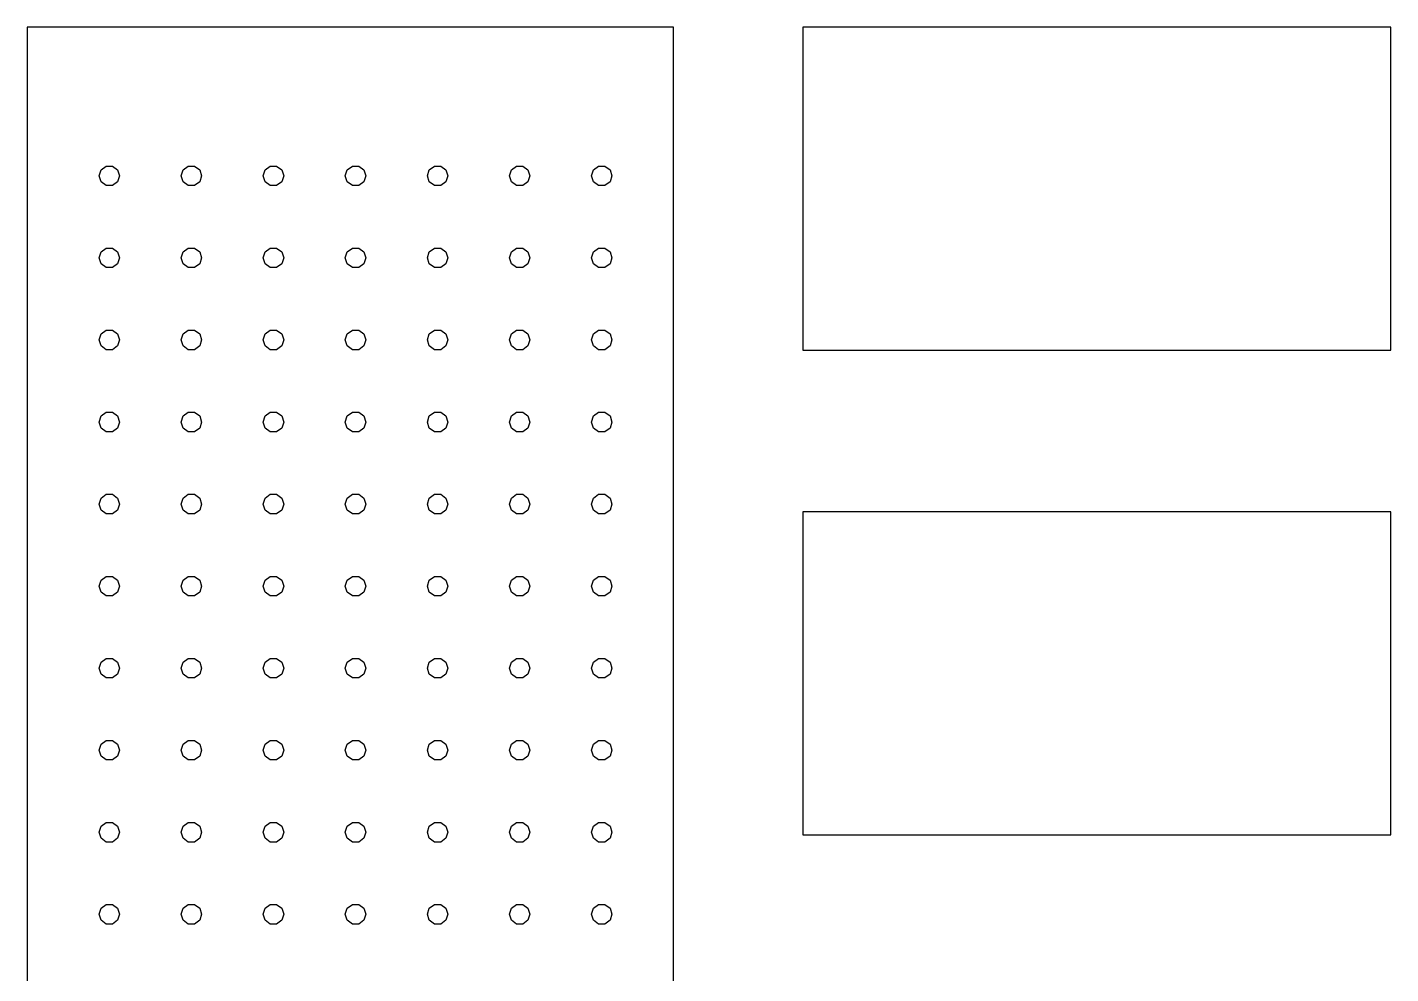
# Model space of a CAD drawing. Header units: metres. Extents: x 0 to 1158, y 0 to 1195.
# Drawn here: x 720 to 1142, y 887 to 1180 of the extents above; entities that cross this region are included whole.
import ezdxf

# ---------------------------------------------------------------- set-up
doc = ezdxf.new("R2010")
doc.units = ezdxf.units.M

msp = doc.modelspace()

# ---------------------------------------------------------------- linework, layer by layer
for p, q in [((920, 1180), (720, 1180)), ((720, 1180), (720, 480)), ((920, 480), (920, 1180)), ((1142, 1180), (960, 1180)), ((960, 1180), (960, 1080)), ((1142, 1080), (1142, 1180)), ((742.225, 1134), (742.831, 1135.87)), ((742.831, 1135.87), (744.419, 1137.02)), ((744.419, 1137.02), (746.381, 1137.02)), ((746.381, 1137.02), (747.969, 1135.87)), ((747.969, 1135.87), (748.575, 1134)), ((767.625, 1134), (768.231, 1135.87)), ((768.231, 1135.87), (769.819, 1137.02)), ((769.819, 1137.02), (771.781, 1137.02)), ((771.781, 1137.02), (773.369, 1135.87)), ((773.369, 1135.87), (773.975, 1134)), ((793.025, 1134), (793.631, 1135.87)), ((793.631, 1135.87), (795.219, 1137.02)), ((795.219, 1137.02), (797.181, 1137.02)), ((797.181, 1137.02), (798.769, 1135.87)), ((798.769, 1135.87), (799.375, 1134)), ((818.425, 1134), (819.031, 1135.87)), ((819.031, 1135.87), (820.619, 1137.02)), ((820.619, 1137.02), (822.581, 1137.02)), ((822.581, 1137.02), (824.169, 1135.87)), ((824.169, 1135.87), (824.775, 1134)), ((843.825, 1134), (844.431, 1135.87)), ((844.431, 1135.87), (846.019, 1137.02)), ((846.019, 1137.02), (847.981, 1137.02)), ((847.981, 1137.02), (849.569, 1135.87)), ((849.569, 1135.87), (850.175, 1134)), ((869.225, 1134), (869.831, 1135.87)), ((869.831, 1135.87), (871.419, 1137.02)), ((871.419, 1137.02), (873.381, 1137.02)), ((873.381, 1137.02), (874.969, 1135.87)), ((874.969, 1135.87), (875.575, 1134)), ((894.625, 1134), (895.231, 1135.87)), ((895.231, 1135.87), (896.819, 1137.02)), ((896.819, 1137.02), (898.781, 1137.02)), ((898.781, 1137.02), (900.369, 1135.87)), ((900.369, 1135.87), (900.975, 1134)), ((742.831, 1132.13), (742.225, 1134)), ((744.419, 1130.98), (742.831, 1132.13)), ((746.381, 1130.98), (744.419, 1130.98)), ((747.969, 1132.13), (746.381, 1130.98)), ((748.575, 1134), (747.969, 1132.13)), ((768.231, 1132.13), (767.625, 1134)), ((769.819, 1130.98), (768.231, 1132.13)), ((771.781, 1130.98), (769.819, 1130.98)), ((773.369, 1132.13), (771.781, 1130.98)), ((773.975, 1134), (773.369, 1132.13)), ((793.631, 1132.13), (793.025, 1134)), ((795.219, 1130.98), (793.631, 1132.13)), ((797.181, 1130.98), (795.219, 1130.98)), ((798.769, 1132.13), (797.181, 1130.98)), ((799.375, 1134), (798.769, 1132.13)), ((819.031, 1132.13), (818.425, 1134)), ((820.619, 1130.98), (819.031, 1132.13)), ((822.581, 1130.98), (820.619, 1130.98)), ((824.169, 1132.13), (822.581, 1130.98)), ((824.775, 1134), (824.169, 1132.13)), ((844.431, 1132.13), (843.825, 1134)), ((846.019, 1130.98), (844.431, 1132.13)), ((847.981, 1130.98), (846.019, 1130.98)), ((849.569, 1132.13), (847.981, 1130.98)), ((850.175, 1134), (849.569, 1132.13)), ((869.831, 1132.13), (869.225, 1134)), ((871.419, 1130.98), (869.831, 1132.13)), ((873.381, 1130.98), (871.419, 1130.98)), ((874.969, 1132.13), (873.381, 1130.98)), ((875.575, 1134), (874.969, 1132.13)), ((895.231, 1132.13), (894.625, 1134)), ((896.819, 1130.98), (895.231, 1132.13)), ((898.781, 1130.98), (896.819, 1130.98)), ((900.369, 1132.13), (898.781, 1130.98)), ((900.975, 1134), (900.369, 1132.13)), ((742.225, 1108.6), (742.831, 1110.47)), ((742.831, 1110.47), (744.419, 1111.62)), ((744.419, 1111.62), (746.381, 1111.62)), ((746.381, 1111.62), (747.969, 1110.47)), ((747.969, 1110.47), (748.575, 1108.6)), ((767.625, 1108.6), (768.231, 1110.47)), ((768.231, 1110.47), (769.819, 1111.62)), ((769.819, 1111.62), (771.781, 1111.62)), ((771.781, 1111.62), (773.369, 1110.47)), ((773.369, 1110.47), (773.975, 1108.6)), ((793.025, 1108.6), (793.631, 1110.47)), ((793.631, 1110.47), (795.219, 1111.62)), ((795.219, 1111.62), (797.181, 1111.62)), ((797.181, 1111.62), (798.769, 1110.47)), ((798.769, 1110.47), (799.375, 1108.6)), ((818.425, 1108.6), (819.031, 1110.47)), ((819.031, 1110.47), (820.619, 1111.62)), ((820.619, 1111.62), (822.581, 1111.62)), ((822.581, 1111.62), (824.169, 1110.47)), ((824.169, 1110.47), (824.775, 1108.6)), ((843.825, 1108.6), (844.431, 1110.47)), ((844.431, 1110.47), (846.019, 1111.62)), ((846.019, 1111.62), (847.981, 1111.62)), ((847.981, 1111.62), (849.569, 1110.47)), ((849.569, 1110.47), (850.175, 1108.6)), ((869.225, 1108.6), (869.831, 1110.47)), ((869.831, 1110.47), (871.419, 1111.62)), ((871.419, 1111.62), (873.381, 1111.62)), ((873.381, 1111.62), (874.969, 1110.47)), ((874.969, 1110.47), (875.575, 1108.6)), ((894.625, 1108.6), (895.231, 1110.47)), ((895.231, 1110.47), (896.819, 1111.62)), ((896.819, 1111.62), (898.781, 1111.62)), ((898.781, 1111.62), (900.369, 1110.47)), ((900.369, 1110.47), (900.975, 1108.6)), ((742.831, 1106.73), (742.225, 1108.6)), ((744.419, 1105.58), (742.831, 1106.73)), ((747.969, 1106.73), (746.381, 1105.58)), ((748.575, 1108.6), (747.969, 1106.73)), ((768.231, 1106.73), (767.625, 1108.6)), ((769.819, 1105.58), (768.231, 1106.73)), ((773.369, 1106.73), (771.781, 1105.58)), ((773.975, 1108.6), (773.369, 1106.73)), ((793.631, 1106.73), (793.025, 1108.6)), ((795.219, 1105.58), (793.631, 1106.73)), ((798.769, 1106.73), (797.181, 1105.58)), ((799.375, 1108.6), (798.769, 1106.73)), ((819.031, 1106.73), (818.425, 1108.6)), ((820.619, 1105.58), (819.031, 1106.73)), ((824.169, 1106.73), (822.581, 1105.58)), ((824.775, 1108.6), (824.169, 1106.73)), ((844.431, 1106.73), (843.825, 1108.6)), ((846.019, 1105.58), (844.431, 1106.73)), ((849.569, 1106.73), (847.981, 1105.58)), ((850.175, 1108.6), (849.569, 1106.73)), ((869.831, 1106.73), (869.225, 1108.6)), ((871.419, 1105.58), (869.831, 1106.73)), ((874.969, 1106.73), (873.381, 1105.58)), ((875.575, 1108.6), (874.969, 1106.73)), ((895.231, 1106.73), (894.625, 1108.6)), ((896.819, 1105.58), (895.231, 1106.73)), ((900.369, 1106.73), (898.781, 1105.58)), ((900.975, 1108.6), (900.369, 1106.73)), ((746.381, 1105.58), (744.419, 1105.58)), ((771.781, 1105.58), (769.819, 1105.58)), ((797.181, 1105.58), (795.219, 1105.58)), ((822.581, 1105.58), (820.619, 1105.58)), ((847.981, 1105.58), (846.019, 1105.58)), ((873.381, 1105.58), (871.419, 1105.58)), ((898.781, 1105.58), (896.819, 1105.58)), ((742.225, 1083.2), (742.831, 1085.07)), ((742.831, 1085.07), (744.419, 1086.22)), ((744.419, 1086.22), (746.381, 1086.22)), ((746.381, 1086.22), (747.969, 1085.07)), ((747.969, 1085.07), (748.575, 1083.2)), ((767.625, 1083.2), (768.231, 1085.07)), ((768.231, 1085.07), (769.819, 1086.22)), ((769.819, 1086.22), (771.781, 1086.22)), ((771.781, 1086.22), (773.369, 1085.07)), ((773.369, 1085.07), (773.975, 1083.2)), ((793.025, 1083.2), (793.631, 1085.07)), ((793.631, 1085.07), (795.219, 1086.22)), ((795.219, 1086.22), (797.181, 1086.22)), ((797.181, 1086.22), (798.769, 1085.07)), ((798.769, 1085.07), (799.375, 1083.2)), ((818.425, 1083.2), (819.031, 1085.07)), ((819.031, 1085.07), (820.619, 1086.22)), ((820.619, 1086.22), (822.581, 1086.22)), ((822.581, 1086.22), (824.169, 1085.07)), ((824.169, 1085.07), (824.775, 1083.2)), ((843.825, 1083.2), (844.431, 1085.07)), ((844.431, 1085.07), (846.019, 1086.22)), ((846.019, 1086.22), (847.981, 1086.22)), ((847.981, 1086.22), (849.569, 1085.07)), ((849.569, 1085.07), (850.175, 1083.2)), ((869.225, 1083.2), (869.831, 1085.07)), ((869.831, 1085.07), (871.419, 1086.22)), ((871.419, 1086.22), (873.381, 1086.22)), ((873.381, 1086.22), (874.969, 1085.07)), ((874.969, 1085.07), (875.575, 1083.2)), ((894.625, 1083.2), (895.231, 1085.07)), ((895.231, 1085.07), (896.819, 1086.22)), ((896.819, 1086.22), (898.781, 1086.22)), ((898.781, 1086.22), (900.369, 1085.07)), ((900.369, 1085.07), (900.975, 1083.2)), ((742.831, 1081.33), (742.225, 1083.2)), ((744.419, 1080.18), (742.831, 1081.33)), ((747.969, 1081.33), (746.381, 1080.18)), ((748.575, 1083.2), (747.969, 1081.33)), ((768.231, 1081.33), (767.625, 1083.2)), ((769.819, 1080.18), (768.231, 1081.33)), ((773.369, 1081.33), (771.781, 1080.18)), ((773.975, 1083.2), (773.369, 1081.33)), ((793.631, 1081.33), (793.025, 1083.2)), ((795.219, 1080.18), (793.631, 1081.33)), ((798.769, 1081.33), (797.181, 1080.18)), ((799.375, 1083.2), (798.769, 1081.33)), ((819.031, 1081.33), (818.425, 1083.2)), ((820.619, 1080.18), (819.031, 1081.33)), ((824.169, 1081.33), (822.581, 1080.18)), ((824.775, 1083.2), (824.169, 1081.33)), ((844.431, 1081.33), (843.825, 1083.2)), ((846.019, 1080.18), (844.431, 1081.33)), ((849.569, 1081.33), (847.981, 1080.18)), ((850.175, 1083.2), (849.569, 1081.33)), ((869.831, 1081.33), (869.225, 1083.2)), ((871.419, 1080.18), (869.831, 1081.33)), ((874.969, 1081.33), (873.381, 1080.18)), ((875.575, 1083.2), (874.969, 1081.33)), ((895.231, 1081.33), (894.625, 1083.2)), ((896.819, 1080.18), (895.231, 1081.33)), ((900.369, 1081.33), (898.781, 1080.18)), ((900.975, 1083.2), (900.369, 1081.33)), ((746.381, 1080.18), (744.419, 1080.18)), ((771.781, 1080.18), (769.819, 1080.18)), ((797.181, 1080.18), (795.219, 1080.18)), ((822.581, 1080.18), (820.619, 1080.18)), ((847.981, 1080.18), (846.019, 1080.18)), ((873.381, 1080.18), (871.419, 1080.18)), ((898.781, 1080.18), (896.819, 1080.18)), ((960, 1080), (1142, 1080)), ((742.225, 1057.8), (742.831, 1059.67)), ((742.831, 1059.67), (744.419, 1060.82)), ((744.419, 1060.82), (746.381, 1060.82)), ((746.381, 1060.82), (747.969, 1059.67)), ((747.969, 1059.67), (748.575, 1057.8)), ((767.625, 1057.8), (768.231, 1059.67)), ((768.231, 1059.67), (769.819, 1060.82)), ((769.819, 1060.82), (771.781, 1060.82)), ((771.781, 1060.82), (773.369, 1059.67)), ((773.369, 1059.67), (773.975, 1057.8)), ((793.025, 1057.8), (793.631, 1059.67)), ((793.631, 1059.67), (795.219, 1060.82)), ((795.219, 1060.82), (797.181, 1060.82)), ((797.181, 1060.82), (798.769, 1059.67)), ((798.769, 1059.67), (799.375, 1057.8)), ((818.425, 1057.8), (819.031, 1059.67)), ((819.031, 1059.67), (820.619, 1060.82)), ((820.619, 1060.82), (822.581, 1060.82)), ((822.581, 1060.82), (824.169, 1059.67)), ((824.169, 1059.67), (824.775, 1057.8)), ((843.825, 1057.8), (844.431, 1059.67)), ((844.431, 1059.67), (846.019, 1060.82)), ((846.019, 1060.82), (847.981, 1060.82)), ((847.981, 1060.82), (849.569, 1059.67)), ((849.569, 1059.67), (850.175, 1057.8)), ((869.225, 1057.8), (869.831, 1059.67)), ((869.831, 1059.67), (871.419, 1060.82)), ((871.419, 1060.82), (873.381, 1060.82)), ((873.381, 1060.82), (874.969, 1059.67)), ((874.969, 1059.67), (875.575, 1057.8)), ((894.625, 1057.8), (895.231, 1059.67)), ((895.231, 1059.67), (896.819, 1060.82)), ((896.819, 1060.82), (898.781, 1060.82)), ((898.781, 1060.82), (900.369, 1059.67)), ((900.369, 1059.67), (900.975, 1057.8)), ((742.831, 1055.93), (742.225, 1057.8)), ((744.419, 1054.78), (742.831, 1055.93)), ((747.969, 1055.93), (746.381, 1054.78)), ((748.575, 1057.8), (747.969, 1055.93)), ((768.231, 1055.93), (767.625, 1057.8)), ((769.819, 1054.78), (768.231, 1055.93)), ((773.369, 1055.93), (771.781, 1054.78)), ((773.975, 1057.8), (773.369, 1055.93)), ((793.631, 1055.93), (793.025, 1057.8)), ((795.219, 1054.78), (793.631, 1055.93)), ((798.769, 1055.93), (797.181, 1054.78)), ((799.375, 1057.8), (798.769, 1055.93)), ((819.031, 1055.93), (818.425, 1057.8)), ((820.619, 1054.78), (819.031, 1055.93)), ((824.169, 1055.93), (822.581, 1054.78)), ((824.775, 1057.8), (824.169, 1055.93)), ((844.431, 1055.93), (843.825, 1057.8)), ((846.019, 1054.78), (844.431, 1055.93)), ((849.569, 1055.93), (847.981, 1054.78)), ((850.175, 1057.8), (849.569, 1055.93)), ((869.831, 1055.93), (869.225, 1057.8)), ((871.419, 1054.78), (869.831, 1055.93)), ((874.969, 1055.93), (873.381, 1054.78)), ((875.575, 1057.8), (874.969, 1055.93)), ((895.231, 1055.93), (894.625, 1057.8)), ((896.819, 1054.78), (895.231, 1055.93)), ((900.369, 1055.93), (898.781, 1054.78)), ((900.975, 1057.8), (900.369, 1055.93)), ((746.381, 1054.78), (744.419, 1054.78)), ((771.781, 1054.78), (769.819, 1054.78)), ((797.181, 1054.78), (795.219, 1054.78)), ((822.581, 1054.78), (820.619, 1054.78)), ((847.981, 1054.78), (846.019, 1054.78)), ((873.381, 1054.78), (871.419, 1054.78)), ((898.781, 1054.78), (896.819, 1054.78)), ((742.225, 1032.4), (742.831, 1034.27)), ((742.831, 1034.27), (744.419, 1035.42)), ((744.419, 1035.42), (746.381, 1035.42)), ((746.381, 1035.42), (747.969, 1034.27)), ((747.969, 1034.27), (748.575, 1032.4)), ((767.625, 1032.4), (768.231, 1034.27)), ((768.231, 1034.27), (769.819, 1035.42)), ((769.819, 1035.42), (771.781, 1035.42)), ((771.781, 1035.42), (773.369, 1034.27)), ((773.369, 1034.27), (773.975, 1032.4)), ((793.025, 1032.4), (793.631, 1034.27)), ((793.631, 1034.27), (795.219, 1035.42)), ((795.219, 1035.42), (797.181, 1035.42)), ((797.181, 1035.42), (798.769, 1034.27)), ((798.769, 1034.27), (799.375, 1032.4)), ((818.425, 1032.4), (819.031, 1034.27)), ((819.031, 1034.27), (820.619, 1035.42)), ((820.619, 1035.42), (822.581, 1035.42)), ((822.581, 1035.42), (824.169, 1034.27)), ((824.169, 1034.27), (824.775, 1032.4)), ((843.825, 1032.4), (844.431, 1034.27)), ((844.431, 1034.27), (846.019, 1035.42)), ((846.019, 1035.42), (847.981, 1035.42)), ((847.981, 1035.42), (849.569, 1034.27)), ((849.569, 1034.27), (850.175, 1032.4)), ((869.225, 1032.4), (869.831, 1034.27)), ((869.831, 1034.27), (871.419, 1035.42)), ((871.419, 1035.42), (873.381, 1035.42)), ((873.381, 1035.42), (874.969, 1034.27)), ((874.969, 1034.27), (875.575, 1032.4)), ((894.625, 1032.4), (895.231, 1034.27)), ((895.231, 1034.27), (896.819, 1035.42)), ((896.819, 1035.42), (898.781, 1035.42)), ((898.781, 1035.42), (900.369, 1034.27)), ((900.369, 1034.27), (900.975, 1032.4)), ((742.831, 1030.53), (742.225, 1032.4)), ((744.419, 1029.38), (742.831, 1030.53)), ((747.969, 1030.53), (746.381, 1029.38)), ((748.575, 1032.4), (747.969, 1030.53)), ((768.231, 1030.53), (767.625, 1032.4)), ((769.819, 1029.38), (768.231, 1030.53)), ((773.369, 1030.53), (771.781, 1029.38)), ((773.975, 1032.4), (773.369, 1030.53)), ((793.631, 1030.53), (793.025, 1032.4)), ((795.219, 1029.38), (793.631, 1030.53)), ((798.769, 1030.53), (797.181, 1029.38)), ((799.375, 1032.4), (798.769, 1030.53)), ((819.031, 1030.53), (818.425, 1032.4)), ((820.619, 1029.38), (819.031, 1030.53)), ((824.169, 1030.53), (822.581, 1029.38)), ((824.775, 1032.4), (824.169, 1030.53)), ((844.431, 1030.53), (843.825, 1032.4)), ((846.019, 1029.38), (844.431, 1030.53)), ((849.569, 1030.53), (847.981, 1029.38)), ((850.175, 1032.4), (849.569, 1030.53)), ((869.831, 1030.53), (869.225, 1032.4)), ((871.419, 1029.38), (869.831, 1030.53)), ((874.969, 1030.53), (873.381, 1029.38)), ((875.575, 1032.4), (874.969, 1030.53)), ((895.231, 1030.53), (894.625, 1032.4)), ((896.819, 1029.38), (895.231, 1030.53)), ((900.369, 1030.53), (898.781, 1029.38)), ((900.975, 1032.4), (900.369, 1030.53)), ((1142, 1030), (960, 1030)), ((960, 1030), (960, 930)), ((1142, 930), (1142, 1030)), ((746.381, 1029.38), (744.419, 1029.38)), ((771.781, 1029.38), (769.819, 1029.38)), ((797.181, 1029.38), (795.219, 1029.38)), ((822.581, 1029.38), (820.619, 1029.38)), ((847.981, 1029.38), (846.019, 1029.38)), ((873.381, 1029.38), (871.419, 1029.38)), ((898.781, 1029.38), (896.819, 1029.38)), ((742.225, 1007), (742.831, 1008.87)), ((742.831, 1008.87), (744.419, 1010.02)), ((744.419, 1010.02), (746.381, 1010.02)), ((746.381, 1010.02), (747.969, 1008.87)), ((747.969, 1008.87), (748.575, 1007)), ((767.625, 1007), (768.231, 1008.87)), ((768.231, 1008.87), (769.819, 1010.02)), ((769.819, 1010.02), (771.781, 1010.02)), ((771.781, 1010.02), (773.369, 1008.87)), ((773.369, 1008.87), (773.975, 1007)), ((793.025, 1007), (793.631, 1008.87)), ((793.631, 1008.87), (795.219, 1010.02)), ((795.219, 1010.02), (797.181, 1010.02)), ((797.181, 1010.02), (798.769, 1008.87)), ((798.769, 1008.87), (799.375, 1007)), ((818.425, 1007), (819.031, 1008.87)), ((819.031, 1008.87), (820.619, 1010.02)), ((820.619, 1010.02), (822.581, 1010.02)), ((822.581, 1010.02), (824.169, 1008.87)), ((824.169, 1008.87), (824.775, 1007)), ((843.825, 1007), (844.431, 1008.87)), ((844.431, 1008.87), (846.019, 1010.02)), ((846.019, 1010.02), (847.981, 1010.02)), ((847.981, 1010.02), (849.569, 1008.87)), ((849.569, 1008.87), (850.175, 1007)), ((869.225, 1007), (869.831, 1008.87)), ((869.831, 1008.87), (871.419, 1010.02)), ((871.419, 1010.02), (873.381, 1010.02)), ((873.381, 1010.02), (874.969, 1008.87)), ((874.969, 1008.87), (875.575, 1007)), ((894.625, 1007), (895.231, 1008.87)), ((895.231, 1008.87), (896.819, 1010.02)), ((896.819, 1010.02), (898.781, 1010.02)), ((898.781, 1010.02), (900.369, 1008.87)), ((900.369, 1008.87), (900.975, 1007)), ((742.831, 1005.13), (742.225, 1007)), ((744.419, 1003.98), (742.831, 1005.13)), ((747.969, 1005.13), (746.381, 1003.98)), ((748.575, 1007), (747.969, 1005.13)), ((768.231, 1005.13), (767.625, 1007)), ((769.819, 1003.98), (768.231, 1005.13)), ((773.369, 1005.13), (771.781, 1003.98)), ((773.975, 1007), (773.369, 1005.13)), ((793.631, 1005.13), (793.025, 1007)), ((795.219, 1003.98), (793.631, 1005.13)), ((798.769, 1005.13), (797.181, 1003.98)), ((799.375, 1007), (798.769, 1005.13)), ((819.031, 1005.13), (818.425, 1007)), ((820.619, 1003.98), (819.031, 1005.13)), ((824.169, 1005.13), (822.581, 1003.98)), ((824.775, 1007), (824.169, 1005.13)), ((844.431, 1005.13), (843.825, 1007)), ((846.019, 1003.98), (844.431, 1005.13)), ((849.569, 1005.13), (847.981, 1003.98)), ((850.175, 1007), (849.569, 1005.13)), ((869.831, 1005.13), (869.225, 1007)), ((871.419, 1003.98), (869.831, 1005.13)), ((874.969, 1005.13), (873.381, 1003.98)), ((875.575, 1007), (874.969, 1005.13)), ((895.231, 1005.13), (894.625, 1007)), ((896.819, 1003.98), (895.231, 1005.13)), ((900.369, 1005.13), (898.781, 1003.98)), ((900.975, 1007), (900.369, 1005.13)), ((746.381, 1003.98), (744.419, 1003.98)), ((771.781, 1003.98), (769.819, 1003.98)), ((797.181, 1003.98), (795.219, 1003.98)), ((822.581, 1003.98), (820.619, 1003.98)), ((847.981, 1003.98), (846.019, 1003.98)), ((873.381, 1003.98), (871.419, 1003.98)), ((898.781, 1003.98), (896.819, 1003.98)), ((742.225, 981.6), (742.831, 983.466)), ((742.831, 983.466), (744.419, 984.62)), ((744.419, 984.62), (746.381, 984.62)), ((746.381, 984.62), (747.969, 983.466)), ((747.969, 983.466), (748.575, 981.6)), ((767.625, 981.6), (768.231, 983.466)), ((768.231, 983.466), (769.819, 984.62)), ((769.819, 984.62), (771.781, 984.62)), ((771.781, 984.62), (773.369, 983.466)), ((773.369, 983.466), (773.975, 981.6)), ((793.025, 981.6), (793.631, 983.466)), ((793.631, 983.466), (795.219, 984.62)), ((795.219, 984.62), (797.181, 984.62)), ((797.181, 984.62), (798.769, 983.466)), ((798.769, 983.466), (799.375, 981.6)), ((818.425, 981.6), (819.031, 983.466)), ((819.031, 983.466), (820.619, 984.62)), ((820.619, 984.62), (822.581, 984.62)), ((822.581, 984.62), (824.169, 983.466)), ((824.169, 983.466), (824.775, 981.6)), ((843.825, 981.6), (844.431, 983.466)), ((844.431, 983.466), (846.019, 984.62)), ((846.019, 984.62), (847.981, 984.62)), ((847.981, 984.62), (849.569, 983.466)), ((849.569, 983.466), (850.175, 981.6)), ((869.225, 981.6), (869.831, 983.466)), ((869.831, 983.466), (871.419, 984.62)), ((871.419, 984.62), (873.381, 984.62)), ((873.381, 984.62), (874.969, 983.466)), ((874.969, 983.466), (875.575, 981.6)), ((894.625, 981.6), (895.231, 983.466)), ((895.231, 983.466), (896.819, 984.62)), ((896.819, 984.62), (898.781, 984.62)), ((898.781, 984.62), (900.369, 983.466)), ((900.369, 983.466), (900.975, 981.6)), ((742.831, 979.734), (742.225, 981.6)), ((744.419, 978.58), (742.831, 979.734)), ((747.969, 979.734), (746.381, 978.58)), ((748.575, 981.6), (747.969, 979.734)), ((768.231, 979.734), (767.625, 981.6)), ((769.819, 978.58), (768.231, 979.734)), ((773.369, 979.734), (771.781, 978.58)), ((773.975, 981.6), (773.369, 979.734)), ((793.631, 979.734), (793.025, 981.6)), ((795.219, 978.58), (793.631, 979.734)), ((798.769, 979.734), (797.181, 978.58)), ((799.375, 981.6), (798.769, 979.734)), ((819.031, 979.734), (818.425, 981.6)), ((820.619, 978.58), (819.031, 979.734)), ((824.169, 979.734), (822.581, 978.58)), ((824.775, 981.6), (824.169, 979.734)), ((844.431, 979.734), (843.825, 981.6)), ((846.019, 978.58), (844.431, 979.734)), ((849.569, 979.734), (847.981, 978.58)), ((850.175, 981.6), (849.569, 979.734)), ((869.831, 979.734), (869.225, 981.6)), ((871.419, 978.58), (869.831, 979.734)), ((874.969, 979.734), (873.381, 978.58)), ((875.575, 981.6), (874.969, 979.734)), ((895.231, 979.734), (894.625, 981.6)), ((896.819, 978.58), (895.231, 979.734)), ((900.369, 979.734), (898.781, 978.58)), ((900.975, 981.6), (900.369, 979.734)), ((746.381, 978.58), (744.419, 978.58)), ((771.781, 978.58), (769.819, 978.58)), ((797.181, 978.58), (795.219, 978.58)), ((822.581, 978.58), (820.619, 978.58)), ((847.981, 978.58), (846.019, 978.58)), ((873.381, 978.58), (871.419, 978.58)), ((898.781, 978.58), (896.819, 978.58)), ((742.225, 956.2), (742.831, 958.066)), ((742.831, 958.066), (744.419, 959.22)), ((744.419, 959.22), (746.381, 959.22)), ((746.381, 959.22), (747.969, 958.066)), ((747.969, 958.066), (748.575, 956.2)), ((767.625, 956.2), (768.231, 958.066)), ((768.231, 958.066), (769.819, 959.22)), ((769.819, 959.22), (771.781, 959.22)), ((771.781, 959.22), (773.369, 958.066)), ((773.369, 958.066), (773.975, 956.2)), ((793.025, 956.2), (793.631, 958.066)), ((793.631, 958.066), (795.219, 959.22)), ((795.219, 959.22), (797.181, 959.22)), ((797.181, 959.22), (798.769, 958.066)), ((798.769, 958.066), (799.375, 956.2)), ((818.425, 956.2), (819.031, 958.066)), ((819.031, 958.066), (820.619, 959.22)), ((820.619, 959.22), (822.581, 959.22)), ((822.581, 959.22), (824.169, 958.066)), ((824.169, 958.066), (824.775, 956.2)), ((843.825, 956.2), (844.431, 958.066)), ((844.431, 958.066), (846.019, 959.22)), ((846.019, 959.22), (847.981, 959.22)), ((847.981, 959.22), (849.569, 958.066)), ((849.569, 958.066), (850.175, 956.2)), ((869.225, 956.2), (869.831, 958.066)), ((869.831, 958.066), (871.419, 959.22)), ((871.419, 959.22), (873.381, 959.22)), ((873.381, 959.22), (874.969, 958.066)), ((874.969, 958.066), (875.575, 956.2)), ((894.625, 956.2), (895.231, 958.066)), ((895.231, 958.066), (896.819, 959.22)), ((896.819, 959.22), (898.781, 959.22)), ((898.781, 959.22), (900.369, 958.066)), ((900.369, 958.066), (900.975, 956.2)), ((742.831, 954.334), (742.225, 956.2)), ((744.419, 953.18), (742.831, 954.334)), ((747.969, 954.334), (746.381, 953.18)), ((748.575, 956.2), (747.969, 954.334)), ((768.231, 954.334), (767.625, 956.2)), ((769.819, 953.18), (768.231, 954.334)), ((773.369, 954.334), (771.781, 953.18)), ((773.975, 956.2), (773.369, 954.334)), ((793.631, 954.334), (793.025, 956.2)), ((795.219, 953.18), (793.631, 954.334)), ((798.769, 954.334), (797.181, 953.18)), ((799.375, 956.2), (798.769, 954.334)), ((819.031, 954.334), (818.425, 956.2)), ((820.619, 953.18), (819.031, 954.334)), ((824.169, 954.334), (822.581, 953.18)), ((824.775, 956.2), (824.169, 954.334)), ((844.431, 954.334), (843.825, 956.2)), ((846.019, 953.18), (844.431, 954.334)), ((849.569, 954.334), (847.981, 953.18)), ((850.175, 956.2), (849.569, 954.334)), ((869.831, 954.334), (869.225, 956.2)), ((871.419, 953.18), (869.831, 954.334)), ((874.969, 954.334), (873.381, 953.18)), ((875.575, 956.2), (874.969, 954.334)), ((895.231, 954.334), (894.625, 956.2)), ((896.819, 953.18), (895.231, 954.334)), ((900.369, 954.334), (898.781, 953.18)), ((900.975, 956.2), (900.369, 954.334)), ((746.381, 953.18), (744.419, 953.18)), ((771.781, 953.18), (769.819, 953.18)), ((797.181, 953.18), (795.219, 953.18)), ((822.581, 953.18), (820.619, 953.18)), ((847.981, 953.18), (846.019, 953.18)), ((873.381, 953.18), (871.419, 953.18)), ((898.781, 953.18), (896.819, 953.18)), ((742.225, 930.8), (742.831, 932.666)), ((742.831, 932.666), (744.419, 933.82)), ((744.419, 933.82), (746.381, 933.82)), ((746.381, 933.82), (747.969, 932.666)), ((747.969, 932.666), (748.575, 930.8)), ((767.625, 930.8), (768.231, 932.666)), ((768.231, 932.666), (769.819, 933.82)), ((769.819, 933.82), (771.781, 933.82)), ((771.781, 933.82), (773.369, 932.666)), ((773.369, 932.666), (773.975, 930.8)), ((793.025, 930.8), (793.631, 932.666)), ((793.631, 932.666), (795.219, 933.82)), ((795.219, 933.82), (797.181, 933.82)), ((797.181, 933.82), (798.769, 932.666)), ((798.769, 932.666), (799.375, 930.8)), ((818.425, 930.8), (819.031, 932.666)), ((819.031, 932.666), (820.619, 933.82)), ((820.619, 933.82), (822.581, 933.82)), ((822.581, 933.82), (824.169, 932.666)), ((824.169, 932.666), (824.775, 930.8)), ((843.825, 930.8), (844.431, 932.666)), ((844.431, 932.666), (846.019, 933.82)), ((846.019, 933.82), (847.981, 933.82)), ((847.981, 933.82), (849.569, 932.666)), ((849.569, 932.666), (850.175, 930.8)), ((869.225, 930.8), (869.831, 932.666)), ((869.831, 932.666), (871.419, 933.82)), ((871.419, 933.82), (873.381, 933.82)), ((873.381, 933.82), (874.969, 932.666)), ((874.969, 932.666), (875.575, 930.8)), ((894.625, 930.8), (895.231, 932.666)), ((895.231, 932.666), (896.819, 933.82)), ((896.819, 933.82), (898.781, 933.82)), ((898.781, 933.82), (900.369, 932.666)), ((900.369, 932.666), (900.975, 930.8)), ((742.831, 928.934), (742.225, 930.8)), ((744.419, 927.78), (742.831, 928.934)), ((747.969, 928.934), (746.381, 927.78)), ((748.575, 930.8), (747.969, 928.934)), ((768.231, 928.934), (767.625, 930.8)), ((769.819, 927.78), (768.231, 928.934)), ((773.369, 928.934), (771.781, 927.78)), ((773.975, 930.8), (773.369, 928.934)), ((793.631, 928.934), (793.025, 930.8)), ((795.219, 927.78), (793.631, 928.934)), ((798.769, 928.934), (797.181, 927.78)), ((799.375, 930.8), (798.769, 928.934)), ((819.031, 928.934), (818.425, 930.8)), ((820.619, 927.78), (819.031, 928.934)), ((824.169, 928.934), (822.581, 927.78)), ((824.775, 930.8), (824.169, 928.934)), ((844.431, 928.934), (843.825, 930.8)), ((846.019, 927.78), (844.431, 928.934)), ((849.569, 928.934), (847.981, 927.78)), ((850.175, 930.8), (849.569, 928.934)), ((869.831, 928.934), (869.225, 930.8)), ((871.419, 927.78), (869.831, 928.934)), ((874.969, 928.934), (873.381, 927.78)), ((875.575, 930.8), (874.969, 928.934)), ((895.231, 928.934), (894.625, 930.8)), ((896.819, 927.78), (895.231, 928.934)), ((900.369, 928.934), (898.781, 927.78)), ((900.975, 930.8), (900.369, 928.934)), ((960, 930), (1142, 930)), ((746.381, 927.78), (744.419, 927.78)), ((771.781, 927.78), (769.819, 927.78)), ((797.181, 927.78), (795.219, 927.78)), ((822.581, 927.78), (820.619, 927.78)), ((847.981, 927.78), (846.019, 927.78)), ((873.381, 927.78), (871.419, 927.78)), ((898.781, 927.78), (896.819, 927.78)), ((742.831, 907.266), (744.419, 908.42)), ((744.419, 908.42), (746.381, 908.42)), ((746.381, 908.42), (747.969, 907.266)), ((768.231, 907.266), (769.819, 908.42)), ((769.819, 908.42), (771.781, 908.42)), ((771.781, 908.42), (773.369, 907.266)), ((793.631, 907.266), (795.219, 908.42)), ((795.219, 908.42), (797.181, 908.42)), ((797.181, 908.42), (798.769, 907.266)), ((819.031, 907.266), (820.619, 908.42)), ((820.619, 908.42), (822.581, 908.42)), ((822.581, 908.42), (824.169, 907.266)), ((844.431, 907.266), (846.019, 908.42)), ((846.019, 908.42), (847.981, 908.42)), ((847.981, 908.42), (849.569, 907.266)), ((869.831, 907.266), (871.419, 908.42)), ((871.419, 908.42), (873.381, 908.42)), ((873.381, 908.42), (874.969, 907.266)), ((895.231, 907.266), (896.819, 908.42)), ((896.819, 908.42), (898.781, 908.42)), ((898.781, 908.42), (900.369, 907.266)), ((742.225, 905.4), (742.831, 907.266)), ((742.831, 903.534), (742.225, 905.4)), ((744.419, 902.38), (742.831, 903.534)), ((747.969, 903.534), (746.381, 902.38)), ((747.969, 907.266), (748.575, 905.4)), ((748.575, 905.4), (747.969, 903.534)), ((767.625, 905.4), (768.231, 907.266)), ((768.231, 903.534), (767.625, 905.4)), ((769.819, 902.38), (768.231, 903.534)), ((773.369, 903.534), (771.781, 902.38)), ((773.369, 907.266), (773.975, 905.4)), ((773.975, 905.4), (773.369, 903.534)), ((793.025, 905.4), (793.631, 907.266)), ((793.631, 903.534), (793.025, 905.4)), ((795.219, 902.38), (793.631, 903.534)), ((798.769, 903.534), (797.181, 902.38)), ((798.769, 907.266), (799.375, 905.4)), ((799.375, 905.4), (798.769, 903.534)), ((818.425, 905.4), (819.031, 907.266)), ((819.031, 903.534), (818.425, 905.4)), ((820.619, 902.38), (819.031, 903.534)), ((824.169, 903.534), (822.581, 902.38)), ((824.169, 907.266), (824.775, 905.4)), ((824.775, 905.4), (824.169, 903.534)), ((843.825, 905.4), (844.431, 907.266)), ((844.431, 903.534), (843.825, 905.4)), ((846.019, 902.38), (844.431, 903.534)), ((849.569, 903.534), (847.981, 902.38)), ((849.569, 907.266), (850.175, 905.4)), ((850.175, 905.4), (849.569, 903.534)), ((869.225, 905.4), (869.831, 907.266)), ((869.831, 903.534), (869.225, 905.4)), ((871.419, 902.38), (869.831, 903.534)), ((874.969, 903.534), (873.381, 902.38)), ((874.969, 907.266), (875.575, 905.4)), ((875.575, 905.4), (874.969, 903.534)), ((894.625, 905.4), (895.231, 907.266)), ((895.231, 903.534), (894.625, 905.4)), ((896.819, 902.38), (895.231, 903.534)), ((900.369, 903.534), (898.781, 902.38)), ((900.369, 907.266), (900.975, 905.4)), ((900.975, 905.4), (900.369, 903.534)), ((746.381, 902.38), (744.419, 902.38)), ((771.781, 902.38), (769.819, 902.38)), ((797.181, 902.38), (795.219, 902.38)), ((822.581, 902.38), (820.619, 902.38)), ((847.981, 902.38), (846.019, 902.38)), ((873.381, 902.38), (871.419, 902.38)), ((898.781, 902.38), (896.819, 902.38))]:
    msp.add_line(p, q)

doc.saveas('drawing.dxf')
